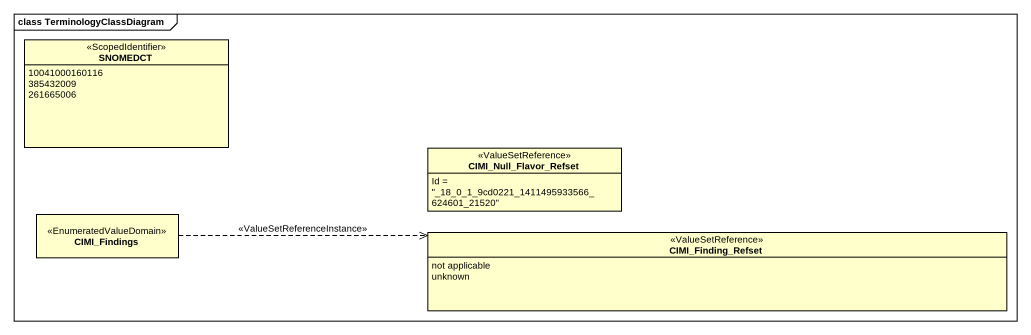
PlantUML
@startuml
mainframe class TerminologyClassDiagram
hide circle
hide empty members
enum SNOMEDCT <<ScopedIdentifier>> {
  10041000160116
  385432009
  261665006
}
enum CIMI_Null_Flavor_Refset <<ValueSetReference>> {
  Id = "_18_0_1_9cd0221_1411495933566_624601_21520"
}
enum CIMI_Findings <<EnumeratedValueDomain>>
enum CIMI_Finding_Refset <<ValueSetReference>> {
  not applicable
  unknown
}
CIMI_Findings .right.> CIMI_Finding_Refset : <<ValueSetReferenceInstance>>
@enduml
